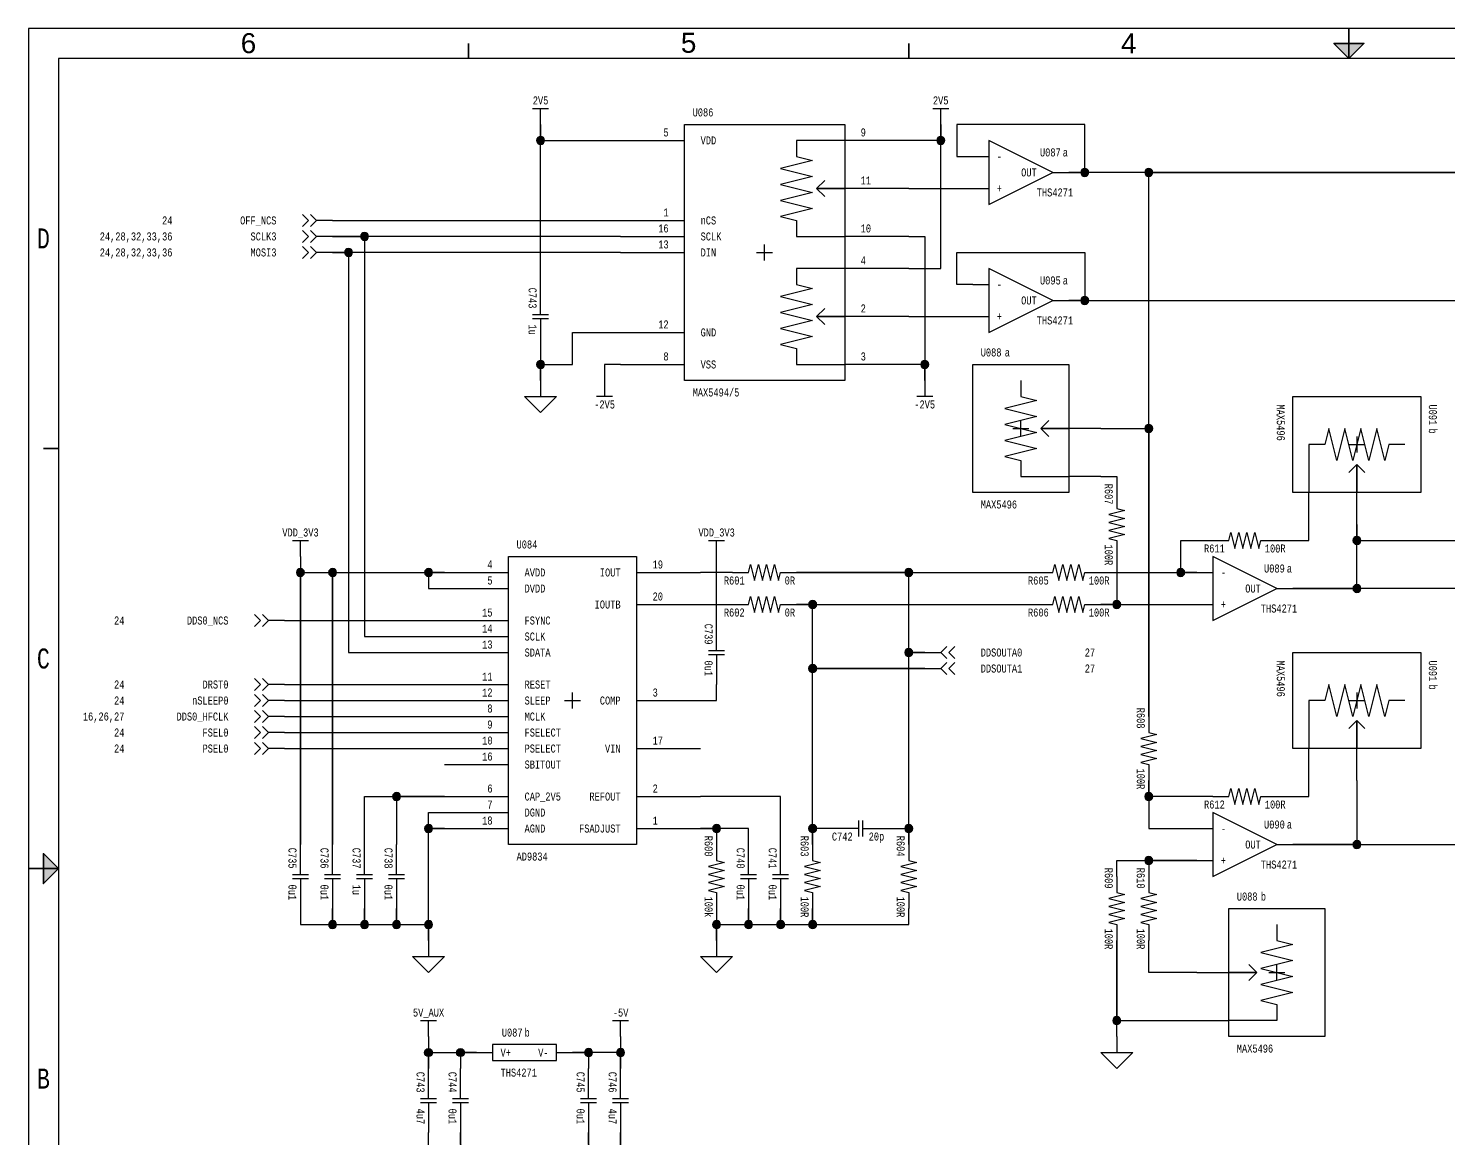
# Paper-space layout '35' of a CAD drawing. Header units: inches. Extents: x 0.2 to 16.8, y 0.2 to 10.8.
# Drawn here: x 0.25 to 9.12, y 3.81 to 10.75 of the extents above; entities that cross this region are included whole.
import ezdxf
from ezdxf.enums import TextEntityAlignment as Align

# ---------------------------------------------------------------- set-up
doc = ezdxf.new("R2010")
doc.units = ezdxf.units.IN
doc.header["$MEASUREMENT"] = 0
for name, color, linetype in [('BORDER', 13, 'Continuous'), ('COMPONENT', 14, 'Continuous'), ('SIGNAL', 84, 'Continuous'), ('TEXT', 252, 'Continuous')]:
    doc.layers.add(name, color=color, linetype=linetype)
doc.styles.add('Monotxt_75', font='monotxt.shx', dxfattribs={"width": 0.75})
doc.styles.get("Standard").update_dxf_attribs({"font": 'arial.ttf'})

# ---------------------------------------------------------------- blocks, each defined once
blk = doc.blocks.new('ANSI B Frame')
at = {"layer": 'BORDER', "lineweight": 35}
h = blk.add_hatch(color=256, dxfattribs=at)
h.dxf.hatch_style = 1
h.paths.add_polyline_path([(8.59375, 10.65625), (8.5, 10.65625), (8.5, 10.5625)])
h.paths.add_polyline_path([(8.5, 10.5625), (8.5, 10.65625), (8.40625, 10.65625)])
h = blk.add_hatch(color=256, dxfattribs=at)
h.dxf.hatch_style = 1
h.paths.add_polyline_path([(0.34375, 5.59375), (0.34375, 5.5), (0.4375, 5.5)])
h.paths.add_polyline_path([(0.4375, 5.5), (0.34375, 5.5), (0.34375, 5.40625)])
at = {"layer": 'BORDER'}
for points in [[(0.25, 0.25), (16.75, 0.25), (16.75, 10.75), (0.25, 10.75)], [(0.4375, 0.4375), (16.5625, 0.4375), (16.5625, 10.5625), (0.4375, 10.5625)]]:
    blk.add_lwpolyline(points, close=True, dxfattribs=at)
at = {"layer": 'BORDER', "lineweight": 35}
for points in [[(8.5, 10.5625), (8.5, 10.75)], [(3, 10.65625), (3, 10.5625)], [(5.75, 10.65625), (5.75, 10.5625)], [(0.34375, 8.125), (0.4375, 8.125)], [(0.4375, 5.5), (0.25, 5.5)]]:
    blk.add_lwpolyline(points, dxfattribs=at)
for points in [[(8.5, 10.5625), (8.59375, 10.65625), (8.40625, 10.65625)], [(0.4375, 5.5), (0.34375, 5.59375), (0.34375, 5.40625)]]:
    blk.add_lwpolyline(points, close=True, dxfattribs=at)
at = {"layer": 'BORDER', "style": 'Monotxt_75', "width": 0.75}
for s, p in [('D', (0.34375, 9.4375)), ('C', (0.34375, 6.8125)), ('B', (0.34375, 4.1875))]:
    blk.add_text(s, height=0.125, dxfattribs=at).set_placement(p, align=Align.MIDDLE_CENTER)
at = {"layer": 'BORDER', "flags": 8}
for tag, p in [('ZN6', (1.625, 10.65787)), ('ZN5', (4.375, 10.66009)), ('ZN4', (7.125, 10.65625)), ('ZN3', (9.875, 10.65796)), ('ZN2', (12.625, 10.65574)), ('ZN1', (15.375, 10.65574)), ('ZN6', (1.625, 0.34375)), ('ZN5', (4.375, 0.34375)), ('ZN4', (7.125, 0.34375)), ('ZN3', (9.875, 0.34375)), ('ZN2', (12.625, 0.34375)), ('ZN1', (15.375, 0.34375))]:
    blk.add_attdef(tag, text='', height=0.125, dxfattribs=at).set_placement(p, align=Align.MIDDLE_CENTER)
at = {"layer": 'TEXT', "style": 'Monotxt_75', "width": 0.75, "flags": 8}
for tag, height, p in [('DESRP', 0.0625, (13.625, 1)), ('DWG_NO', 0.1875, (13.9625, 0.7125))]:
    blk.add_attdef(tag, text='', height=height, dxfattribs=at).set_placement(p, align=Align.MIDDLE_LEFT)
for tag, height, p in [('SHTSZ', 0.1875, (13.7375, 0.7125)), ('REV', 0.1875, (16.4125, 0.7125)), ('SCALE', 0.0625, (14.15625, 0.5)), ('REVDATE', 0.0625, (15.11875, 0.5)), ('CURRSHT', 0.0625, (16.0625, 0.5)), ('LASTSHT', 0.0625, (16.4375, 0.5))]:
    blk.add_attdef(tag, text='', height=height, dxfattribs=at).set_placement(p, align=Align.MIDDLE_CENTER)
blk = doc.blocks.new('MAX5494_5')
blk.add_lwpolyline([(-0.25, 0.4), (0.25, 0.4), (0.25, -0.4), (-0.25, -0.4)], close=True)
for points in [[(-0.45, 0.35), (-0.25, 0.35)], [(0.25, 0.35), (0.1, 0.35), (0.1, 0.3), (0.15, 0.2875), (0.05, 0.2625), (0.15, 0.2375), (0.05, 0.2125), (0.15, 0.1875), (0.05, 0.1625), (0.15, 0.1375), (0.05, 0.1125), (0.1, 0.1), (0.1, 0.05), (0.25, 0.05)], [(0.45, 0.35), (0.25, 0.35)], [(0.25, 0.2), (0.1625, 0.2), (0.1875, 0.225)], [(0.1625, 0.2), (0.25, 0.2)], [(0.1625, 0.2), (0.1875, 0.175)], [(0.45, 0.2), (0.25, 0.2)], [(-0.45, 0.1), (-0.25, 0.1)], [(-0.45, 0.05), (-0.25, 0.05)], [(0.45, 0.05), (0.25, 0.05)], [(-0.45, 0), (-0.25, 0)], [(0.25, -0.05), (0.1, -0.05), (0.1, -0.1), (0.15, -0.1125), (0.05, -0.1375), (0.15, -0.1625), (0.05, -0.1875), (0.15, -0.2125), (0.05, -0.2375), (0.15, -0.2625), (0.05, -0.2875), (0.1, -0.3), (0.1, -0.35), (0.25, -0.35)], [(0.45, -0.05), (0.25, -0.05)], [(0.25, -0.2), (0.1625, -0.2), (0.1875, -0.175)], [(0.1625, -0.2), (0.25, -0.2)], [(0.1625, -0.2), (0.1875, -0.225)], [(0.45, -0.2), (0.25, -0.2)], [(-0.45, -0.25), (-0.25, -0.25)], [(-0.45, -0.35), (-0.25, -0.35)], [(0.45, -0.35), (0.25, -0.35)]]:
    blk.add_lwpolyline(points)
at = {"color": 7}
for points in [[(-0.025, 0), (0, 0), (0, 0.025)], [(0, -0.025), (0, 0), (0.025, 0)]]:
    blk.add_lwpolyline(points, dxfattribs=at)
at = {"layer": 'TEXT', "style": 'Monotxt_75', "width": 0.75}
for s, p in [('5', (-0.3, 0.3625)), ('1', (-0.3, 0.1125)), ('16', (-0.3, 0.0625)), ('13', (-0.3, 0.0125)), ('12', (-0.3, -0.2375)), ('8', (-0.3, -0.3375))]:
    blk.add_text(s, height=0.025, dxfattribs=at).set_placement(p, align=Align.RIGHT)
for s, p in [('VDD', (-0.2, 0.35)), ('nCS', (-0.2, 0.1)), ('SCLK', (-0.2, 0.05)), ('DIN', (-0.2, 0)), ('GND', (-0.2, -0.25)), ('VSS', (-0.2, -0.35))]:
    blk.add_text(s, height=0.025, dxfattribs=at).set_placement(p, align=Align.MIDDLE_LEFT)
for s, p in [('9', (0.3, 0.3625)), ('11', (0.3, 0.2125)), ('10', (0.3, 0.0625)), ('4', (0.3, -0.0375)), ('2', (0.3, -0.1875)), ('3', (0.3, -0.3375))]:
    blk.add_text(s, height=0.025, dxfattribs=at).set_placement(p)
blk.add_text('MAX5494/5', height=0.025, dxfattribs=at).set_placement((-0.225, -0.425), align=Align.TOP_LEFT)
at = {"layer": 'TEXT', "style": 'Monotxt_75', "width": 0.75, "flags": 8}
blk.add_attdef('REF', (-0.225, 0.425), '', height=0.025, dxfattribs=at)
blk = doc.blocks.new('FROM_CONN')
for points in [[(0, 0), (0.05, 0)], [(0.06875, 0.01875), (0.05, 0), (0.06875, -0.01875)], [(0.09375, 0.01875), (0.075, 0), (0.09375, -0.01875)]]:
    blk.add_lwpolyline(points)
blk = doc.blocks.new('CONNECT')
blk.add_hatch(color=256).paths.add_polyline_path([(0.0125, 0, 1), (-0.0125, 0, 1)])
blk.add_circle((0, 0), 0.0125)
blk = doc.blocks.new('SUPPLY_BUS')
for points in [[(0, 0), (0.05, 0)], [(0.05, 0.025), (0.05, -0.025)]]:
    blk.add_lwpolyline(points)
blk = doc.blocks.new('FLOAT_GND')
blk.add_lwpolyline([(0, 0), (0, -0.05)])
blk.add_lwpolyline([(-0.05, -0.05), (0.05, -0.05), (0, -0.1)], close=True)
blk = doc.blocks.new('CAP')
for points in [[(0, 0.0125), (0, 0.2)], [(-0.05, 0.0125), (0.05, 0.0125)], [(-0.05, -0.0125), (0.05, -0.0125)], [(0, -0.0125), (0, -0.2)]]:
    blk.add_lwpolyline(points)
at = {"layer": 'TEXT', "style": 'Monotxt_75', "width": 0.75, "flags": 8}
blk.add_attdef('REFID', text='', height=0.05, rotation=270, dxfattribs=at).set_placement((-0.025, 0.05), align=Align.TOP_RIGHT)
blk.add_attdef('VALUE', text='', height=0.05, rotation=270, dxfattribs=at).set_placement((-0.025, -0.05), align=Align.TOP_LEFT)
blk = doc.blocks.new('AD9834')
blk.add_lwpolyline([(-0.2, 0.45), (0.2, 0.45), (0.2, -0.45), (-0.2, -0.45)], close=True)
for points in [[(-0.4, 0.4), (-0.2, 0.4)], [(0.2, 0.4), (0.4, 0.4)], [(-0.4, 0.35), (-0.2, 0.35)], [(0.2, 0.3), (0.4, 0.3)], [(-0.4, 0.25), (-0.2, 0.25)], [(-0.4, 0.2), (-0.2, 0.2)], [(-0.4, 0.15), (-0.2, 0.15)], [(-0.4, 0.05), (-0.2, 0.05)], [(-0.4, 0), (-0.2, 0)], [(0.2, 0), (0.4, 0)], [(-0.4, -0.05), (-0.2, -0.05)], [(-0.4, -0.1), (-0.2, -0.1)], [(-0.4, -0.15), (-0.2, -0.15)], [(0.2, -0.15), (0.4, -0.15)], [(-0.4, -0.2), (-0.2, -0.2)], [(-0.4, -0.3), (-0.2, -0.3)], [(0.2, -0.3), (0.4, -0.3)], [(-0.4, -0.35), (-0.2, -0.35)], [(-0.4, -0.4), (-0.2, -0.4)], [(0.2, -0.4), (0.4, -0.4)]]:
    blk.add_lwpolyline(points)
at = {"color": 7}
for points in [[(-0.025, 0), (0, 0), (0, 0.025)], [(0, -0.025), (0, 0), (0.025, 0)]]:
    blk.add_lwpolyline(points, dxfattribs=at)
at = {"layer": 'TEXT', "style": 'Monotxt_75', "width": 0.75}
for s, p in [('4', (-0.25, 0.4125)), ('5', (-0.25, 0.3625)), ('15', (-0.25, 0.2625)), ('14', (-0.25, 0.2125)), ('13', (-0.25, 0.1625)), ('11', (-0.25, 0.0625)), ('12', (-0.25, 0.0125)), ('8', (-0.25, -0.0375)), ('9', (-0.25, -0.0875)), ('10', (-0.25, -0.1375)), ('16', (-0.25, -0.1875)), ('6', (-0.25, -0.2875)), ('7', (-0.25, -0.3375)), ('18', (-0.25, -0.3875))]:
    blk.add_text(s, height=0.025, dxfattribs=at).set_placement(p, align=Align.RIGHT)
for s, p in [('AVDD', (-0.15, 0.4)), ('DVDD', (-0.15, 0.35)), ('FSYNC', (-0.15, 0.25)), ('SCLK', (-0.15, 0.2)), ('SDATA', (-0.15, 0.15)), ('RESET', (-0.15, 0.05)), ('SLEEP', (-0.15, 0)), ('MCLK', (-0.15, -0.05)), ('FSELECT', (-0.15, -0.1)), ('PSELECT', (-0.15, -0.15)), ('SBITOUT', (-0.15, -0.2)), ('CAP_2V5', (-0.15, -0.3)), ('DGND', (-0.15, -0.35)), ('AGND', (-0.15, -0.4))]:
    blk.add_text(s, height=0.025, dxfattribs=at).set_placement(p, align=Align.MIDDLE_LEFT)
for s, p in [('IOUT', (0.15, 0.4)), ('IOUTB', (0.15, 0.3)), ('COMP', (0.15, 0)), ('VIN', (0.15, -0.15)), ('REFOUT', (0.15, -0.3)), ('FSADJUST', (0.15, -0.4))]:
    blk.add_text(s, height=0.025, dxfattribs=at).set_placement(p, align=Align.MIDDLE_RIGHT)
for s, p in [('19', (0.25, 0.4125)), ('20', (0.25, 0.3125)), ('3', (0.25, 0.0125)), ('17', (0.25, -0.1375)), ('2', (0.25, -0.2875)), ('1', (0.25, -0.3875))]:
    blk.add_text(s, height=0.025, dxfattribs=at).set_placement(p)
blk.add_text('AD9834', height=0.025, dxfattribs=at).set_placement((-0.175, -0.475), align=Align.TOP_LEFT)
at = {"layer": 'TEXT', "style": 'Monotxt_75', "width": 0.75, "flags": 8}
blk.add_attdef('REF', (-0.175, 0.475), '', height=0.025, dxfattribs=at)
blk = doc.blocks.new('RES')
blk.add_lwpolyline([(-0.2, 0), (-0.1, 0), (-0.0875, 0.05), (-0.0625, -0.05), (-0.0375, 0.05), (-0.0125, -0.05), (0.0125, 0.05), (0.0375, -0.05), (0.0625, 0.05), (0.0875, -0.05), (0.1, 0), (0.2, 0)])
at = {"layer": 'TEXT', "style": 'Monotxt_75', "width": 0.75, "flags": 8}
blk.add_attdef('REFID', text='', height=0.05, dxfattribs=at).set_placement((-0.125, -0.025), align=Align.TOP_RIGHT)
blk.add_attdef('VALUE', text='', height=0.05, dxfattribs=at).set_placement((0.125, -0.025), align=Align.TOP_LEFT)
blk = doc.blocks.new('OPAMP_GEN_FLIP')
blk.add_lwpolyline([(-0.2, 0.2), (-0.2, -0.2), (0.2, 0)], close=True)
for points in [[(-0.3, 0.1), (-0.2, 0.1)], [(0.2, 0), (0.3, 0)], [(-0.3, -0.1), (-0.2, -0.1)]]:
    blk.add_lwpolyline(points)
at = {"layer": 'TEXT', "style": 'Monotxt_75', "width": 0.75}
for s, p in [('-', (-0.15, 0.1)), ('+', (-0.15, -0.1))]:
    blk.add_text(s, height=0.05, dxfattribs=at).set_placement(p, align=Align.MIDDLE_LEFT)
blk.add_text('OUT', height=0.05, dxfattribs=at).set_placement((0.1, 0), align=Align.MIDDLE_RIGHT)
at = {"layer": 'TEXT', "style": 'Monotxt_75', "width": 0.75, "flags": 8}
for tag, p in [('INM', (-0.225, 0.125)), ('REFID', (0.25, 0.1)), ('INP', (-0.225, -0.075))]:
    blk.add_attdef(tag, text='', height=0.05, dxfattribs=at).set_placement(p, align=Align.RIGHT)
for tag, p in [('INST', (0.2625, 0.1)), ('OUT', (0.225, 0.025))]:
    blk.add_attdef(tag, p, '', height=0.05, dxfattribs=at)
blk.add_attdef('MFGPN', text='', height=0.05, dxfattribs=at).set_placement((0.1, -0.1), align=Align.TOP_LEFT)
blk = doc.blocks.new('DIG_VAR_R')
blk.add_lwpolyline([(-0.3, 0.4), (0.3, 0.4), (0.3, -0.4), (-0.3, -0.4)], close=True)
for points in [[(0, 0.3), (0, 0.3), (0, 0.2), (0.1, 0.175), (-0.1, 0.125), (0.1, 0.075), (-0.1, 0.025), (0.1, -0.025), (-0.1, -0.075), (0.1, -0.125), (-0.1, -0.175), (0, -0.2), (0, -0.3), (0.3, -0.3)], [(0.3, 0), (0.125, 0), (0.175, 0.05)], [(0.125, 0), (0.3, 0)], [(0.125, 0), (0.175, -0.05)], [(0.5, 0), (0.3, 0)], [(0.5, -0.3), (0.3, -0.3)]]:
    blk.add_lwpolyline(points)
at = {"color": 7}
for points in [[(-0.05, 0), (0, 0), (0, 0.05)], [(0, -0.05), (0, 0), (0.05, 0)]]:
    blk.add_lwpolyline(points, dxfattribs=at)
at = {"layer": 'TEXT', "style": 'Monotxt_75', "width": 0.75, "flags": 8}
for tag, p in [('REFID', (-0.25, 0.45)), ('INST', (-0.1, 0.45)), ('W', (0.325, 0.025)), ('L', (0.325, -0.275))]:
    blk.add_attdef(tag, p, '', height=0.05, dxfattribs=at)
blk.add_attdef('MFGPN', text='', height=0.05, dxfattribs=at).set_placement((-0.25, -0.45), align=Align.TOP_LEFT)
blk = doc.blocks.new('DIG_VAR_R_FLIP')
blk.add_lwpolyline([(-0.3, 0.4), (0.3, 0.4), (0.3, -0.4), (-0.3, -0.4)], close=True)
for points in [[(0, 0.3), (0, 0.3), (0, 0.2), (0.1, 0.175), (-0.1, 0.125), (0.1, 0.075), (-0.1, 0.025), (0.1, -0.025), (-0.1, -0.075), (0.1, -0.125), (-0.1, -0.175), (0, -0.2), (0, -0.3), (-0.3, -0.3)], [(-0.3, 0), (-0.125, 0), (-0.175, 0.05)], [(-0.5, 0), (-0.3, 0)], [(-0.125, 0), (-0.3, 0)], [(-0.125, 0), (-0.175, -0.05)], [(-0.5, -0.3), (-0.3, -0.3)]]:
    blk.add_lwpolyline(points)
at = {"color": 7}
for points in [[(-0.05, 0), (0, 0), (0, 0.05)], [(0, -0.05), (0, 0), (0.05, 0)]]:
    blk.add_lwpolyline(points, dxfattribs=at)
at = {"layer": 'TEXT', "style": 'Monotxt_75', "width": 0.75, "flags": 8}
for tag, p in [('REFID', (-0.25, 0.45)), ('INST', (-0.1, 0.45))]:
    blk.add_attdef(tag, p, '', height=0.05, dxfattribs=at)
for tag, p in [('W', (-0.325, 0.025)), ('L', (-0.325, -0.275))]:
    blk.add_attdef(tag, text='', height=0.05, dxfattribs=at).set_placement(p, align=Align.RIGHT)
blk.add_attdef('MFGPN', text='', height=0.05, dxfattribs=at).set_placement((-0.25, -0.45), align=Align.TOP_LEFT)
blk = doc.blocks.new('OPAMP_GEN_PWR')
for points in [[(-0.3, 0), (-0.2, 0)], [(0.2, 0), (0.3, 0)]]:
    blk.add_lwpolyline(points)
blk.add_lwpolyline([(-0.2, -0.05), (0.2, -0.05), (0.2, 0.05), (-0.2, 0.05)], close=True)
at = {"layer": 'TEXT', "style": 'Monotxt_75', "width": 0.75}
blk.add_text('V+', height=0.05, dxfattribs=at).set_placement((-0.15, 0), align=Align.MIDDLE_LEFT)
blk.add_text('V-', height=0.05, dxfattribs=at).set_placement((0.15, 0), align=Align.MIDDLE_RIGHT)
at = {"layer": 'TEXT', "style": 'Monotxt_75', "width": 0.75, "flags": 8}
for tag, p in [('REFID', (-0.0125, 0.1)), ('VP', (-0.225, 0.025))]:
    blk.add_attdef(tag, text='', height=0.05, dxfattribs=at).set_placement(p, align=Align.RIGHT)
for tag, p in [('INST', (0, 0.1)), ('VN', (0.225, 0.025))]:
    blk.add_attdef(tag, p, '', height=0.05, dxfattribs=at)
blk.add_attdef('MFGPN', text='', height=0.05, dxfattribs=at).set_placement((-0.15, -0.1), align=Align.TOP_LEFT)

psp = doc.layouts.new('35')

# ---------------------------------------------------------------- linework, layer by layer
at = {"layer": 'SIGNAL'}
for points in [[(3.45, 9.15), (3.45, 10.15), (3.45, 10.05), (3.95, 10.05)], [(5.75, 9.25), (5.95, 9.25), (5.95, 10.15), (5.95, 10.05), (5.75, 10.05)], [(6.95, 8.25), (7.25, 8.25), (7.25, 6.45), (7.25, 9.85), (15.15, 9.85), (6.75, 9.85), (6.85, 9.85), (6.85, 10.15), (6.05, 10.15), (6.05, 9.95), (6.15, 9.95)], [(5.75, 9.75), (6.15, 9.75)], [(2.15, 9.55), (3.95, 9.55)], [(3.95, 9.45), (2.15, 9.45), (2.35, 9.45), (2.35, 6.95), (2.85, 6.95)], [(5.75, 9.45), (5.85, 9.45), (5.85, 8.55), (5.85, 8.65), (5.75, 8.65)], [(3.95, 9.35), (2.15, 9.35), (2.25, 9.35), (2.25, 6.85), (2.85, 6.85)], [(6.15, 9.15), (6.05, 9.15), (6.05, 9.35), (6.85, 9.35), (6.85, 9.05), (6.75, 9.05), (15.15, 9.05)], [(5.75, 8.95), (6.15, 8.95)], [(3.45, 8.75), (3.45, 8.55), (3.45, 8.65), (3.65, 8.65), (3.65, 8.85), (3.95, 8.85)], [(3.95, 8.65), (3.85, 8.65), (3.85, 8.55)], [(6.95, 7.95), (7.05, 7.95), (7.05, 7.85)], [(9.35, 7.25), (8.15, 7.25), (8.55, 7.25), (8.55, 7.65), (8.55, 7.55), (10.05, 7.55), (10.05, 7.35), (10.15, 7.35), (10.05, 7.35), (10.05, 7.95), (15.15, 7.95)], [(8.05, 7.55), (8.25, 7.55), (8.25, 7.65)], [(6.95, 7.35), (7.55, 7.35), (7.45, 7.35), (7.45, 7.55), (7.65, 7.55)], [(1.95, 7.45), (1.95, 5.65), (1.95, 7.35), (2.125, 7.35), (2.15, 7.325), (2.15, 5.65), (2.15, 7.35), (2.85, 7.35), (2.75, 7.35), (2.75, 7.25), (2.85, 7.25)], [(4.55, 7.05), (4.55, 7.45)], [(7.05, 7.45), (7.05, 7.15), (6.95, 7.15), (7.55, 7.15)], [(4.65, 7.35), (4.45, 7.35)], [(5.65, 5.75), (5.75, 5.75), (5.75, 5.65), (5.75, 6.825), (5.775, 6.85), (5.85, 6.85), (5.75, 6.85), (5.75, 7.35), (5.05, 7.35), (6.55, 7.35)], [(4.45, 7.15), (4.65, 7.15)], [(5.25, 5.75), (5.15, 5.75), (5.15, 5.65), (5.15, 6.725), (5.175, 6.75), (5.85, 6.75), (5.15, 6.75), (5.15, 7.15), (5.05, 7.15), (6.55, 7.15)], [(1.85, 7.05), (2.85, 7.05)], [(8.55, 6.05), (8.55, 5.65), (8.15, 5.65), (9.25, 5.65), (9.25, 7.05), (9.35, 7.05)], [(1.85, 6.65), (2.85, 6.65)], [(4.45, 6.55), (4.55, 6.55), (4.55, 6.65)], [(1.85, 6.55), (2.85, 6.55)], [(1.85, 6.45), (2.85, 6.45)], [(1.85, 6.35), (2.85, 6.35)], [(1.85, 6.25), (2.85, 6.25)], [(7.65, 5.95), (7.25, 5.95), (7.25, 6.05), (7.25, 5.75), (7.55, 5.75)], [(8.05, 5.95), (8.25, 5.95), (8.25, 6.05)], [(2.35, 5.65), (2.35, 5.95), (2.85, 5.95), (2.55, 5.95), (2.55, 5.65)], [(4.95, 5.65), (4.95, 5.95), (4.45, 5.95)], [(1.95, 5.25), (1.95, 5.15), (2.15, 5.15), (2.15, 5.25), (2.15, 5.175), (2.175, 5.15), (2.35, 5.15), (2.35, 5.25), (2.35, 5.175), (2.375, 5.15), (2.55, 5.15), (2.55, 5.25), (2.55, 5.175), (2.575, 5.15), (2.75, 5.15), (2.75, 5.05), (2.75, 5.75), (2.85, 5.75), (2.775, 5.75), (2.75, 5.775), (2.75, 5.85), (2.85, 5.85)], [(4.75, 5.65), (4.75, 5.75), (4.45, 5.75), (4.55, 5.75), (4.55, 5.65)], [(7.05, 5.45), (7.05, 5.55), (7.55, 5.55), (7.25, 5.55), (7.25, 5.45)], [(4.55, 5.25), (4.55, 5.05), (4.55, 5.15), (4.75, 5.15), (4.75, 5.25), (4.75, 5.175), (4.775, 5.15), (4.95, 5.15), (4.95, 5.25), (4.95, 5.175), (4.975, 5.15), (5.15, 5.15), (5.15, 5.25), (5.15, 5.175), (5.175, 5.15), (5.75, 5.15), (5.75, 5.25)], [(7.05, 4.45), (7.05, 5.05), (7.05, 4.55), (7.55, 4.55)], [(7.55, 4.85), (7.25, 4.85), (7.25, 5.05)], [(2.75, 4.45), (2.75, 4.25), (2.75, 4.35), (3.05, 4.35), (2.95, 4.35), (2.95, 4.25)], [(3.95, 4.45), (3.95, 4.25), (3.95, 4.35), (3.65, 4.35), (3.75, 4.35), (3.75, 4.25)], [(3.95, 3.65), (3.95, 3.85), (3.95, 3.75), (3.775, 3.75), (3.75, 3.775), (3.75, 3.85), (3.75, 3.75), (2.975, 3.75), (2.95, 3.775), (2.95, 3.85), (2.95, 3.75), (2.75, 3.75), (2.75, 3.85)]]:
    psp.add_lwpolyline(points, dxfattribs=at)

# ---------------------------------------------------------------- block references
ref = psp.add_blockref('ANSI B Frame', (0, 0))
ref.add_attrib('ZN4', '4', dxfattribs={"layer": 'BORDER', "height": 0.125}).set_placement((7.125, 10.6562), align=Align.MIDDLE_CENTER)
ref.add_attrib('ZN5', '5', dxfattribs={"layer": 'BORDER', "height": 0.125}).set_placement((4.375, 10.6601), align=Align.MIDDLE_CENTER)
ref.add_attrib('ZN6', '6', dxfattribs={"layer": 'BORDER', "height": 0.125}).set_placement((1.625, 10.6579), align=Align.MIDDLE_CENTER)
at = {"layer": 'COMPONENT', "xscale": 2, "yscale": 2, "zscale": 2}
for name, p, rotation in [('SUPPLY_BUS', (3.45, 10.15), 90), ('SUPPLY_BUS', (5.95, 10.15), 90), ('FROM_CONN', (2.15, 9.55), 180), ('FROM_CONN', (2.15, 9.45), 180), ('FROM_CONN', (2.15, 9.35), 180), ('SUPPLY_BUS', (3.85, 8.55), 270), ('SUPPLY_BUS', (5.85, 8.55), 270), ('SUPPLY_BUS', (1.95, 7.45), 90), ('SUPPLY_BUS', (4.55, 7.45), 90), ('FROM_CONN', (1.85, 7.05), 180), ('FROM_CONN', (1.85, 6.65), 180), ('FROM_CONN', (1.85, 6.55), 180), ('FROM_CONN', (1.85, 6.45), 180), ('FROM_CONN', (1.85, 6.35), 180), ('FROM_CONN', (1.85, 6.25), 180), ('SUPPLY_BUS', (2.75, 4.45), 90), ('SUPPLY_BUS', (3.95, 4.45), 90)]:
    psp.add_blockref(name, p, dxfattribs=dict(at, rotation=rotation))
for name, p, values in [('MAX5494_5', (4.85, 9.35), {'REF': 'U086'}), ('AD9834', (3.65, 6.55), {'REF': 'U084'})]:
    psp.add_blockref(name, p, dxfattribs=at).add_auto_attribs(values)
at = {"layer": 'COMPONENT'}
for name, p, values in [('OPAMP_GEN_FLIP', (6.45, 9.85), {'REFID': 'U087', 'INST': 'a', 'MFGPN': 'THS4271'}), ('OPAMP_GEN_FLIP', (6.45, 9.05), {'REFID': 'U095', 'INST': 'a', 'MFGPN': 'THS4271'}), ('RES', (7.85, 7.55), {'REFID': 'R611', 'VALUE': '100R'}), ('RES', (4.85, 7.35), {'REFID': 'R601', 'VALUE': '0R'}), ('RES', (6.75, 7.35), {'REFID': 'R605', 'VALUE': '100R'}), ('OPAMP_GEN_FLIP', (7.85, 7.25), {'REFID': 'U089', 'INST': 'a', 'MFGPN': 'THS4271'}), ('RES', (4.85, 7.15), {'REFID': 'R602', 'VALUE': '0R'}), ('RES', (6.75, 7.15), {'REFID': 'R606', 'VALUE': '100R'}), ('RES', (7.85, 5.95), {'REFID': 'R612', 'VALUE': '100R'}), ('OPAMP_GEN_FLIP', (7.85, 5.65), {'REFID': 'U090', 'INST': 'a', 'MFGPN': 'THS4271'}), ('OPAMP_GEN_PWR', (3.35, 4.35), {'REFID': 'U087', 'INST': 'b', 'MFGPN': 'THS4271'})]:
    psp.add_blockref(name, p, dxfattribs=at).add_auto_attribs(values)
ref = psp.add_blockref('CAP', (3.45, 8.95), dxfattribs=at)
ref.add_attrib('REFID', 'C743', dxfattribs={"layer": 'TEXT', "height": 0.05, "rotation": 270, "style": 'Monotxt_75', "width": 0.75}).set_placement((3.425, 9), align=Align.TOP_RIGHT)
ref.add_attrib('VALUE', '1u', dxfattribs={"layer": 'TEXT', "height": 0.05, "rotation": 270, "style": 'Monotxt_75', "width": 0.75}).set_placement((3.425, 8.9), align=Align.TOP_LEFT)
ref = psp.add_blockref('DIG_VAR_R', (6.45, 8.25), dxfattribs=at)
ref.add_attrib('REFID', 'U088', (6.2, 8.7), dxfattribs={"layer": 'TEXT', "height": 0.05, "style": 'Monotxt_75', "width": 0.75})
ref.add_attrib('INST', 'a', (6.35, 8.7), dxfattribs={"layer": 'TEXT', "height": 0.05, "style": 'Monotxt_75', "width": 0.75})
ref.add_attrib('MFGPN', 'MAX5496', dxfattribs={"layer": 'TEXT', "height": 0.05, "style": 'Monotxt_75', "width": 0.75}).set_placement((6.2, 7.8), align=Align.TOP_LEFT)
at = {"layer": 'COMPONENT', "xscale": 2, "yscale": 2, "zscale": 2}
for name, p in [('FLOAT_GND', (3.45, 8.55)), ('FROM_CONN', (5.85, 6.85)), ('FROM_CONN', (5.85, 6.75)), ('FLOAT_GND', (2.75, 5.05)), ('FLOAT_GND', (4.55, 5.05)), ('FLOAT_GND', (7.05, 4.45))]:
    psp.add_blockref(name, p, dxfattribs=at)
at = {"layer": 'COMPONENT'}
ref = psp.add_blockref('DIG_VAR_R', (8.55, 8.15), dxfattribs=dict(at, rotation=270))
ref.add_attrib('REFID', 'U091', (9, 8.4), dxfattribs={"layer": 'TEXT', "height": 0.05, "rotation": 270, "style": 'Monotxt_75', "width": 0.75})
ref.add_attrib('INST', 'b', (9, 8.25), dxfattribs={"layer": 'TEXT', "height": 0.05, "rotation": 270, "style": 'Monotxt_75', "width": 0.75})
ref.add_attrib('MFGPN', 'MAX5496', dxfattribs={"layer": 'TEXT', "height": 0.05, "rotation": 270, "style": 'Monotxt_75', "width": 0.75}).set_placement((8.1, 8.4), align=Align.TOP_LEFT)
at = {"layer": 'COMPONENT', "rotation": 270}
for p, values in [((7.05, 7.65), {'REFID': 'R607', 'VALUE': '100R'}), ((7.25, 6.25), {'REFID': 'R608', 'VALUE': '100R'}), ((4.55, 5.45), {'REFID': 'R600', 'VALUE': '100k'}), ((5.15, 5.45), {'REFID': 'R603', 'VALUE': '100R'}), ((5.75, 5.45), {'REFID': 'R604', 'VALUE': '100R'}), ((7.05, 5.25), {'REFID': 'R609', 'VALUE': '100R'}), ((7.25, 5.25), {'REFID': 'R610', 'VALUE': '100R'})]:
    psp.add_blockref('RES', p, dxfattribs=at).add_auto_attribs(values)
at = {"layer": 'COMPONENT'}
ref = psp.add_blockref('CAP', (4.55, 6.85), dxfattribs=at)
ref.add_attrib('REFID', 'C739', dxfattribs={"layer": 'TEXT', "height": 0.05, "rotation": 270, "style": 'Monotxt_75', "width": 0.75}).set_placement((4.525, 6.9), align=Align.TOP_RIGHT)
ref.add_attrib('VALUE', '0u1', dxfattribs={"layer": 'TEXT', "height": 0.05, "rotation": 270, "style": 'Monotxt_75', "width": 0.75}).set_placement((4.525, 6.8), align=Align.TOP_LEFT)
ref = psp.add_blockref('DIG_VAR_R', (8.55, 6.55), dxfattribs=dict(at, rotation=270))
ref.add_attrib('REFID', 'U091', (9, 6.8), dxfattribs={"layer": 'TEXT', "height": 0.05, "rotation": 270, "style": 'Monotxt_75', "width": 0.75})
ref.add_attrib('INST', 'b', (9, 6.65), dxfattribs={"layer": 'TEXT', "height": 0.05, "rotation": 270, "style": 'Monotxt_75', "width": 0.75})
ref.add_attrib('MFGPN', 'MAX5496', dxfattribs={"layer": 'TEXT', "height": 0.05, "rotation": 270, "style": 'Monotxt_75', "width": 0.75}).set_placement((8.1, 6.8), align=Align.TOP_LEFT)
ref = psp.add_blockref('CAP', (5.45, 5.75), dxfattribs=dict(at, rotation=90))
ref.add_attrib('REFID', 'C742', dxfattribs={"layer": 'TEXT', "height": 0.05, "style": 'Monotxt_75', "width": 0.75}).set_placement((5.4, 5.725), align=Align.TOP_RIGHT)
ref.add_attrib('VALUE', '20p', dxfattribs={"layer": 'TEXT', "height": 0.05, "style": 'Monotxt_75', "width": 0.75}).set_placement((5.5, 5.725), align=Align.TOP_LEFT)
ref = psp.add_blockref('CAP', (1.95, 5.45), dxfattribs=at)
ref.add_attrib('REFID', 'C735', dxfattribs={"layer": 'TEXT', "height": 0.05, "rotation": 270, "style": 'Monotxt_75', "width": 0.75}).set_placement((1.925, 5.5), align=Align.TOP_RIGHT)
ref.add_attrib('VALUE', '0u1', dxfattribs={"layer": 'TEXT', "height": 0.05, "rotation": 270, "style": 'Monotxt_75', "width": 0.75}).set_placement((1.925, 5.4), align=Align.TOP_LEFT)
ref = psp.add_blockref('CAP', (2.15, 5.45), dxfattribs=at)
ref.add_attrib('REFID', 'C736', dxfattribs={"layer": 'TEXT', "height": 0.05, "rotation": 270, "style": 'Monotxt_75', "width": 0.75}).set_placement((2.125, 5.5), align=Align.TOP_RIGHT)
ref.add_attrib('VALUE', '0u1', dxfattribs={"layer": 'TEXT', "height": 0.05, "rotation": 270, "style": 'Monotxt_75', "width": 0.75}).set_placement((2.125, 5.4), align=Align.TOP_LEFT)
ref = psp.add_blockref('CAP', (2.35, 5.45), dxfattribs=at)
ref.add_attrib('REFID', 'C737', dxfattribs={"layer": 'TEXT', "height": 0.05, "rotation": 270, "style": 'Monotxt_75', "width": 0.75}).set_placement((2.325, 5.5), align=Align.TOP_RIGHT)
ref.add_attrib('VALUE', '1u', dxfattribs={"layer": 'TEXT', "height": 0.05, "rotation": 270, "style": 'Monotxt_75', "width": 0.75}).set_placement((2.325, 5.4), align=Align.TOP_LEFT)
ref = psp.add_blockref('CAP', (2.55, 5.45), dxfattribs=at)
ref.add_attrib('REFID', 'C738', dxfattribs={"layer": 'TEXT', "height": 0.05, "rotation": 270, "style": 'Monotxt_75', "width": 0.75}).set_placement((2.525, 5.5), align=Align.TOP_RIGHT)
ref.add_attrib('VALUE', '0u1', dxfattribs={"layer": 'TEXT', "height": 0.05, "rotation": 270, "style": 'Monotxt_75', "width": 0.75}).set_placement((2.525, 5.4), align=Align.TOP_LEFT)
ref = psp.add_blockref('CAP', (4.75, 5.45), dxfattribs=at)
ref.add_attrib('REFID', 'C740', dxfattribs={"layer": 'TEXT', "height": 0.05, "rotation": 270, "style": 'Monotxt_75', "width": 0.75}).set_placement((4.725, 5.5), align=Align.TOP_RIGHT)
ref.add_attrib('VALUE', '0u1', dxfattribs={"layer": 'TEXT', "height": 0.05, "rotation": 270, "style": 'Monotxt_75', "width": 0.75}).set_placement((4.725, 5.4), align=Align.TOP_LEFT)
ref = psp.add_blockref('CAP', (4.95, 5.45), dxfattribs=at)
ref.add_attrib('REFID', 'C741', dxfattribs={"layer": 'TEXT', "height": 0.05, "rotation": 270, "style": 'Monotxt_75', "width": 0.75}).set_placement((4.925, 5.5), align=Align.TOP_RIGHT)
ref.add_attrib('VALUE', '0u1', dxfattribs={"layer": 'TEXT', "height": 0.05, "rotation": 270, "style": 'Monotxt_75', "width": 0.75}).set_placement((4.925, 5.4), align=Align.TOP_LEFT)
ref = psp.add_blockref('DIG_VAR_R_FLIP', (8.05, 4.85), dxfattribs=at)
ref.add_attrib('REFID', 'U088', (7.8, 5.3), dxfattribs={"layer": 'TEXT', "height": 0.05, "style": 'Monotxt_75', "width": 0.75})
ref.add_attrib('INST', 'b', (7.95, 5.3), dxfattribs={"layer": 'TEXT', "height": 0.05, "style": 'Monotxt_75', "width": 0.75})
ref.add_attrib('MFGPN', 'MAX5496', dxfattribs={"layer": 'TEXT', "height": 0.05, "style": 'Monotxt_75', "width": 0.75}).set_placement((7.8, 4.4), align=Align.TOP_LEFT)
ref = psp.add_blockref('CAP', (2.75, 4.05), dxfattribs=at)
ref.add_attrib('REFID', 'C743', dxfattribs={"layer": 'TEXT', "height": 0.05, "rotation": 270, "style": 'Monotxt_75', "width": 0.75}).set_placement((2.725, 4.1), align=Align.TOP_RIGHT)
ref.add_attrib('VALUE', '4u7', dxfattribs={"layer": 'TEXT', "height": 0.05, "rotation": 270, "style": 'Monotxt_75', "width": 0.75}).set_placement((2.725, 4), align=Align.TOP_LEFT)
ref = psp.add_blockref('CAP', (2.95, 4.05), dxfattribs=at)
ref.add_attrib('REFID', 'C744', dxfattribs={"layer": 'TEXT', "height": 0.05, "rotation": 270, "style": 'Monotxt_75', "width": 0.75}).set_placement((2.925, 4.1), align=Align.TOP_RIGHT)
ref.add_attrib('VALUE', '0u1', dxfattribs={"layer": 'TEXT', "height": 0.05, "rotation": 270, "style": 'Monotxt_75', "width": 0.75}).set_placement((2.925, 4), align=Align.TOP_LEFT)
ref = psp.add_blockref('CAP', (3.75, 4.05), dxfattribs=at)
ref.add_attrib('REFID', 'C745', dxfattribs={"layer": 'TEXT', "height": 0.05, "rotation": 270, "style": 'Monotxt_75', "width": 0.75}).set_placement((3.725, 4.1), align=Align.TOP_RIGHT)
ref.add_attrib('VALUE', '0u1', dxfattribs={"layer": 'TEXT', "height": 0.05, "rotation": 270, "style": 'Monotxt_75', "width": 0.75}).set_placement((3.725, 4), align=Align.TOP_LEFT)
ref = psp.add_blockref('CAP', (3.95, 4.05), dxfattribs=at)
ref.add_attrib('REFID', 'C746', dxfattribs={"layer": 'TEXT', "height": 0.05, "rotation": 270, "style": 'Monotxt_75', "width": 0.75}).set_placement((3.925, 4.1), align=Align.TOP_RIGHT)
ref.add_attrib('VALUE', '4u7', dxfattribs={"layer": 'TEXT', "height": 0.05, "rotation": 270, "style": 'Monotxt_75', "width": 0.75}).set_placement((3.925, 4), align=Align.TOP_LEFT)
at = {"layer": 'SIGNAL', "xscale": -2, "yscale": 2, "zscale": 2, "rotation": 180}
for p in [(3.45, 10.05), (5.95, 10.05), (6.85, 9.85), (7.25, 9.85), (2.35, 9.45), (2.25, 9.35), (6.85, 9.05), (3.45, 8.65), (5.85, 8.65), (7.25, 8.25), (8.55, 7.55), (1.95, 7.35), (2.15, 7.35), (2.75, 7.35), (5.75, 7.35), (7.45, 7.35), (8.55, 7.25), (5.15, 7.15), (7.05, 7.15), (5.75, 6.85), (5.15, 6.75), (2.55, 5.95), (7.25, 5.95), (2.75, 5.75), (4.55, 5.75), (5.15, 5.75), (5.75, 5.75), (8.55, 5.65), (7.25, 5.55), (2.15, 5.15), (2.35, 5.15), (2.55, 5.15), (2.75, 5.15), (4.55, 5.15), (4.75, 5.15), (4.95, 5.15), (5.15, 5.15), (7.05, 4.55)]:
    psp.add_blockref('CONNECT', p, dxfattribs=at)
at = {"layer": 'SIGNAL', "yscale": 2, "zscale": 2}
for p, xscale in [((2.75, 4.35), 2), ((2.95, 4.35), 2), ((3.75, 4.35), -2), ((3.95, 4.35), -2)]:
    psp.add_blockref('CONNECT', p, dxfattribs=dict(at, xscale=xscale))

# ---------------------------------------------------------------- texts
at = {"layer": 'TEXT', "style": 'Monotxt_75', "width": 0.75}
for s, p in [('2V5', (3.45, 10.275)), ('2V5', (5.95, 10.275)), ('VDD_3V3', (1.95, 7.575)), ('VDD_3V3', (4.55, 7.575)), ('5V_AUX', (2.75, 4.575)), ('-5V', (3.95, 4.575))]:
    psp.add_text(s, height=0.05, dxfattribs=at).set_placement(p, align=Align.CENTER)
for s, p in [('24', (1.15, 9.55)), ('OFF_NCS', (1.8, 9.55)), ('24,28,32,33,36', (1.15, 9.45)), ('SCLK3', (1.8, 9.45)), ('24,28,32,33,36', (1.15, 9.35)), ('MOSI3', (1.8, 9.35)), ('24', (0.85, 7.05)), ('DDS0_NCS', (1.5, 7.05)), ('24', (0.85, 6.65)), ('DRST0', (1.5, 6.65)), ('24', (0.85, 6.55)), ('nSLEEP0', (1.5, 6.55)), ('16,26,27', (0.85, 6.45)), ('DDS0_HFCLK', (1.5, 6.45)), ('24', (0.85, 6.35)), ('FSEL0', (1.5, 6.35)), ('24', (0.85, 6.25)), ('PSEL0', (1.5, 6.25))]:
    psp.add_text(s, height=0.05, dxfattribs=at).set_placement(p, align=Align.MIDDLE_RIGHT)
for p in [(3.85, 8.425), (5.85, 8.425)]:
    psp.add_text('-2V5', height=0.05, dxfattribs=at).set_placement(p, align=Align.TOP_CENTER)
for s, p in [('DDSOUTA0', (6.2, 6.85)), ('27', (6.85, 6.85)), ('DDSOUTA1', (6.2, 6.75)), ('27', (6.85, 6.75))]:
    psp.add_text(s, height=0.05, dxfattribs=at).set_placement(p, align=Align.MIDDLE_LEFT)

doc.saveas('drawing.dxf')
